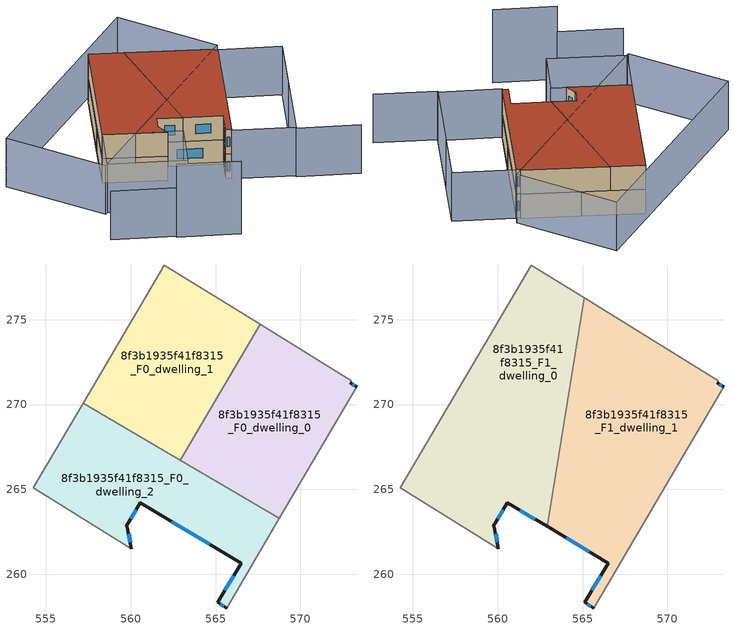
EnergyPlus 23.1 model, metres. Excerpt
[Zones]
8f3b1935f41f8315_F0_dwelling_0
 floor ground (EU_floor_Construction): 572.99,271.39 572.92,271.28 573.32,271.04 568.76,263.29 562.93,266.72 567.63,274.72 z0
 wall outside (EU_wall_Construction): 573.32,271.04 572.92,271.28 z0:3
 wall adiabatic (EU_wall_Construction): 568.76,263.29 573.32,271.04 / 572.92,271.28 572.99,271.39 567.63,274.72 z0:3
 wall to 8f3b1935f41f8315_F0_dwelling_1 (EU_wall_Construction): 567.63,274.72 562.93,266.72 z0:3
 wall to 8f3b1935f41f8315_F0_dwelling_2 (EU_wall_Construction): 562.93,266.72 568.76,263.29 z0:3
 window (EU_Window_Construction): 573.19,271.11 573.04,271.2 z0.93:2.07
8f3b1935f41f8315_F0_dwelling_1
 floor ground (EU_floor_Construction): 567.63,274.72 562.93,266.72 557.2,270.09 561.99,278.22 z0
 wall adiabatic (EU_wall_Construction): 567.63,274.72 561.99,278.22 557.2,270.09 z0:3
 wall to 8f3b1935f41f8315_F0_dwelling_2 (EU_wall_Construction): 557.2,270.09 562.93,266.72 z0:3
8f3b1935f41f8315_F0_dwelling_2
 floor ground (EU_floor_Construction): 568.76,263.29 565.65,258.01 565.12,258.34 566.51,260.64 560.57,264.22 559.73,262.83 559.81,262.79 560.03,261.5 554.26,265.08 557.2,270.09 z0
 wall outside (EU_wall_Construction): 560.03,261.5 559.81,262.79 559.73,262.83 560.57,264.22 566.51,260.64 565.12,258.34 565.65,258.01 z0:3
 wall adiabatic (EU_wall_Construction): 557.2,270.09 554.26,265.08 560.03,261.5 / 565.65,258.01 568.76,263.29 z0:3
 window (EU_Window_Construction): 565.28,258.24 565.48,258.12 / 566.07,259.93 565.55,259.06 / 562.42,263.11 564.66,261.76 / 560,263.26 560.31,263.79 / 559.96,261.9 559.88,262.38 z0.93:2.07
8f3b1935f41f8315_F1_dwelling_0
 floor to 8f3b1935f41f8315_F0_dwelling_1 (EU_floor_Construction): 565.08,276.3 563.77,268.15 562.93,266.72 557.2,270.09 561.99,278.22 z3
 floor to 8f3b1935f41f8315_F0_dwelling_2 (EU_floor_Construction): 563.48,266.39 562.91,262.82 560.57,264.22 559.73,262.83 559.81,262.79 560.03,261.5 554.26,265.08 557.2,270.09 z3
 floor to 8f3b1935f41f8315_F0_dwelling_0 (EU_floor_Construction): 563.77,268.15 563.48,266.39 562.93,266.72 z3
 wall outside (EU_wall_Construction): 560.03,261.5 559.81,262.79 559.73,262.83 560.57,264.22 562.91,262.82 z3:6
 wall adiabatic (EU_wall_Construction): 565.08,276.3 561.99,278.22 554.26,265.08 560.03,261.5 z3:6
 wall to 8f3b1935f41f8315_F1_dwelling_1 (EU_wall_Construction): 562.91,262.82 565.08,276.3 z3:6
 window (EU_Window_Construction): 561.3,263.78 562.18,263.25 / 560,263.26 560.31,263.79 / 559.96,261.9 559.88,262.38 z3.93:5.07
 roof outside (EU_roof_Construction): 562.91,262.82 565.08,276.3 561.99,278.22 554.26,265.08 560.03,261.5 559.81,262.79 559.73,262.83 560.57,264.22 z6
8f3b1935f41f8315_F1_dwelling_1
 floor to 8f3b1935f41f8315_F0_dwelling_0 (EU_floor_Construction): 572.99,271.39 572.92,271.28 573.32,271.04 568.75,263.29 563.48,266.39 563.77,268.15 567.63,274.72 z3
 floor to 8f3b1935f41f8315_F0_dwelling_1 (EU_floor_Construction): 567.63,274.72 563.77,268.15 565.08,276.3 z3
 floor to 8f3b1935f41f8315_F0_dwelling_2 (EU_floor_Construction): 568.75,263.29 565.65,258.01 565.12,258.34 566.51,260.64 562.91,262.82 563.48,266.39 z3
 wall outside (EU_wall_Construction): 562.91,262.82 566.51,260.64 565.12,258.34 565.65,258.01 / 573.32,271.04 572.92,271.28 z3:6
 wall adiabatic (EU_wall_Construction): 572.92,271.28 572.99,271.39 565.08,276.3 / 565.65,258.01 573.32,271.04 z3:6
 window (EU_Window_Construction): 565.28,258.24 565.48,258.12 / 566.07,259.93 565.55,259.06 / 564.03,262.14 565.38,261.32 / 573.19,271.11 573.04,271.2 z3.93:5.07
 roof outside (EU_roof_Construction): 566.51,260.64 565.12,258.34 565.65,258.01 573.32,271.04 572.92,271.28 572.99,271.39 565.08,276.3 562.91,262.82 z6
shading: 554.53,252.33 560.3,248.93 z0:9; 577.02,250.9 571.24,254.3 / 571.24,254.3 579.06,267.58 / 548.74,255.92 554.61,252.47 / 558.55,255.98 551.37,260.31 / 551.37,260.31 554.26,265.09 / 554.26,265.09 561.43,260.76 / 561.43,260.76 558.55,255.98 / 573.8,271.81 551.12,260.12 / 551.12,260.12 545.82,270.41 / 545.82,270.41 568.49,282.1 / 568.49,282.1 573.8,271.81 / 579.09,267.64 571.35,254.49 / 571.35,254.49 565.58,257.89 / 565.58,257.89 573.32,271.04 / 573.32,271.04 579.09,267.64 z0:6
[Building]
EU S2 Campaign: North Axis=0; Terrain=City; Solar Distribution=FullExterior
[Site:Location]
Montreal-Trudeau.Intl.AP: Latitude=45.4667; Longitude=-73.75; Time Zone=-5; Elevation=36
[SizingPeriod:WeatherFileDays]
AnnualSizingPeriod: Begin Month=1; Begin Day of Month=1; End Month=12; End Day of Month=31; Day of Week for Start Day=Monday; Use Weather File Daylight Saving Period=No; Use Weather File Rain and Snow Indicators=No
[MATERIAL]
EU_InternalMass_Material: Roughness=MediumRough; Thickness=0.1; Conductivity=1; Density=1800; Specific Heat=900; Thermal Absorptance=0.9; Solar Absorptance=0.7; Visible Absorptance=0.7
[MATERIAL:NOMASS] Roughness=MediumRough; Thermal Absorptance=0.9; Solar Absorptance=0.7; Visible Absorptance=0.7
Name | Thermal Resistance
EU_wall_NoMass; EU_floor_NoMass | 1.36485
EU_roof_NoMass | 2.55992
[WINDOWMATERIAL:SIMPLEGLAZINGSYSTEM]
EU_Window_SimpleGlazing: UFactor=3.92339; Solar Heat Gain Coefficient=0.8; Visible Transmittance=0.8
[CONSTRUCTION]
EU_wall_Construction: EU_wall_NoMass
EU_roof_Construction: EU_roof_NoMass
EU_floor_Construction: EU_floor_NoMass
EU_Window_Construction: EU_Window_SimpleGlazing
EU_InternalMass_Construction: EU_InternalMass_Material
[ZONE] Type=1; Multiplier=1; Ceiling Height=autocalculate; Floor Area=autocalculate; Part of Total Floor Area=Yes
Name | Volume
8f3b1935f41f8315_F0_dwelling_0 | 186.489
8f3b1935f41f8315_F1_dwelling_0 | 279.718
8f3b1935f41f8315_F0_dwelling_1 | 186.475
8f3b1935f41f8315_F1_dwelling_1 | 279.725
8f3b1935f41f8315_F0_dwelling_2 | 186.493
[INTERNALMASS] Construction=EU_InternalMass_Construction
Name | Zone or ZoneList | Surface Area
8f3b1935f41f8315_F0_dwelling_0_EU_InternalMass | 8f3b1935f41f8315_F0_dwelling_0 | 62.1629
8f3b1935f41f8315_F0_dwelling_1_EU_InternalMass | 8f3b1935f41f8315_F0_dwelling_1 | 62.1582
8f3b1935f41f8315_F0_dwelling_2_EU_InternalMass | 8f3b1935f41f8315_F0_dwelling_2 | 62.1641
8f3b1935f41f8315_F1_dwelling_0_EU_InternalMass | 8f3b1935f41f8315_F1_dwelling_0 | 93.2389
8f3b1935f41f8315_F1_dwelling_1_EU_InternalMass | 8f3b1935f41f8315_F1_dwelling_1 | 93.2418
[OTHEREQUIPMENT] Fuel Type=Electricity; Design Level Calculation Method=Watts/Area; Power per Zone Floor Area=1; Fraction Latent=0; Fraction Radiant=0; Fraction Lost=0; Carbon Dioxide Generation Rate=0; EndUse Subcategory=EU_Step8_InternalGains
Name | Zone or ZoneList or Space or SpaceList | Schedule
EU_Step8_InternalGain_8f3b1935f41f8315_F0_dwelling_0_f000 | 8f3b1935f41f8315_F0_dwelling_0 | EU_Step8_GainSchedule_8f3b1935f41f8315_F0_dwelling_0_f000
EU_Step8_InternalGain_8f3b1935f41f8315_F0_dwelling_1_f000 | 8f3b1935f41f8315_F0_dwelling_1 | EU_Step8_GainSchedule_8f3b1935f41f8315_F0_dwelling_1_f000
EU_Step8_InternalGain_8f3b1935f41f8315_F0_dwelling_2_f000 | 8f3b1935f41f8315_F0_dwelling_2 | EU_Step8_GainSchedule_8f3b1935f41f8315_F0_dwelling_2_f000
EU_Step8_InternalGain_8f3b1935f41f8315_F1_dwelling_0_f000 | 8f3b1935f41f8315_F1_dwelling_0 | EU_Step8_GainSchedule_8f3b1935f41f8315_F1_dwelling_0_f000
EU_Step8_InternalGain_8f3b1935f41f8315_F1_dwelling_1_f000 | 8f3b1935f41f8315_F1_dwelling_1 | EU_Step8_GainSchedule_8f3b1935f41f8315_F1_dwelling_1_f000
[ZONEVENTILATION:DESIGNFLOWRATE] Schedule=EU_AlwaysOn; Design Flow Rate Calculation Method=AirChanges/Hour; Air Changes per Hour=0.860309; Ventilation Type=Natural; Fan Pressure Rise=0; Fan Total Efficiency=1; Constant Term Coefficient=1; Temperature Term Coefficient=0; Velocity Term Coefficient=0; Velocity Squared Term Coefficient=0; Minimum Indoor Temperature=-100; Maximum Indoor Temperature=100; Delta Temperature=-100; Minimum Outdoor Temperature=-100; Maximum Outdoor Temperature=100; Maximum Wind Speed=40
Name | Zone or ZoneList or Space or SpaceList
EU_ConstantAir_8f3b1935f41f8315_F0_dwelling_0 | 8f3b1935f41f8315_F0_dwelling_0
EU_ConstantAir_8f3b1935f41f8315_F0_dwelling_1 | 8f3b1935f41f8315_F0_dwelling_1
EU_ConstantAir_8f3b1935f41f8315_F0_dwelling_2 | 8f3b1935f41f8315_F0_dwelling_2
EU_ConstantAir_8f3b1935f41f8315_F1_dwelling_0 | 8f3b1935f41f8315_F1_dwelling_0
EU_ConstantAir_8f3b1935f41f8315_F1_dwelling_1 | 8f3b1935f41f8315_F1_dwelling_1
[HVACTEMPLATE:THERMOSTAT] Constant Heating Setpoint=20; Constant Cooling Setpoint=50
EU_HeatOnly_8f3b1935f41f8315_F0_dwelling_0; EU_HeatOnly_8f3b1935f41f8315_F0_dwelling_1; EU_HeatOnly_8f3b1935f41f8315_F0_dwelling_2; EU_HeatOnly_8f3b1935f41f8315_F1_dwelling_0; EU_HeatOnly_8f3b1935f41f8315_F1_dwelling_1
[HVACTEMPLATE:ZONE:IDEALLOADSAIRSYSTEM] System Availability Schedule=EU_AlwaysOn; Maximum Heating Supply Air Temperature=50; Minimum Cooling Supply Air Temperature=13; Maximum Heating Supply Air Humidity Ratio=0.0156; Minimum Cooling Supply Air Humidity Ratio=0.0077; Heating Limit=NoLimit; Cooling Limit=NoLimit; Heating Availability Schedule=EU_AlwaysOn; Cooling Availability Schedule=EU_CoolingOff; Dehumidification Control Type=ConstantSensibleHeatRatio; Cooling Sensible Heat Ratio=0.7; Dehumidification Setpoint=60; Humidification Control Type=None; Humidification Setpoint=30; Outdoor Air Method=None; Outdoor Air Flow Rate per Person=0.00944; Outdoor Air Flow Rate per Zone Floor Area=0; Outdoor Air Flow Rate per Zone=0; Demand Controlled Ventilation Type=None; Outdoor Air Economizer Type=NoEconomizer; Heat Recovery Type=None; Sensible Heat Recovery Effectiveness=0.7; Latent Heat Recovery Effectiveness=0.65
Name | Template Thermostat
8f3b1935f41f8315_F0_dwelling_0 | EU_HeatOnly_8f3b1935f41f8315_F0_dwelling_0
8f3b1935f41f8315_F0_dwelling_1 | EU_HeatOnly_8f3b1935f41f8315_F0_dwelling_1
8f3b1935f41f8315_F0_dwelling_2 | EU_HeatOnly_8f3b1935f41f8315_F0_dwelling_2
8f3b1935f41f8315_F1_dwelling_0 | EU_HeatOnly_8f3b1935f41f8315_F1_dwelling_0
8f3b1935f41f8315_F1_dwelling_1 | EU_HeatOnly_8f3b1935f41f8315_F1_dwelling_1
[SIZING:ZONE] Zone Cooling Design Supply Air Temperature Input Method=SupplyAirTemperature; Zone Cooling Design Supply Air Temperature=13; Zone Heating Design Supply Air Temperature Input Method=SupplyAirTemperature; Zone Heating Design Supply Air Temperature=50; Zone Cooling Design Supply Air Humidity Ratio=0.008; Zone Heating Design Supply Air Humidity Ratio=0.008; Cooling Design Air Flow Method=DesignDay; Cooling Design Air Flow Rate=0; Cooling Minimum Air Flow per Zone Floor Area=0.000762; Cooling Minimum Air Flow=0; Cooling Minimum Air Flow Fraction=0.2; Heating Design Air Flow Method=DesignDay; Heating Design Air Flow Rate=0; Heating Maximum Air Flow per Zone Floor Area=0.002032; Heating Maximum Air Flow=0.141576; Heating Maximum Air Flow Fraction=0.3; Account for Dedicated Outdoor Air System=No; Dedicated Outdoor Air System Control Strategy=NeutralSupplyAir; Dedicated Outdoor Air Low Setpoint Temperature for Design=autosize; Dedicated Outdoor Air High Setpoint Temperature for Design=autosize; Zone Load Sizing Method=Sensible Load Only No Latent Load; Zone Latent Cooling Design Supply Air Humidity Ratio Input Method=HumidityRatioDifference; Zone Cooling Design Supply Air Humidity Ratio Difference=0.005; Zone Latent Heating Design Supply Air Humidity Ratio Input Method=HumidityRatioDifference; Zone Humidification Design Supply Air Humidity Ratio Difference=0.005
8f3b1935f41f8315_F0_dwelling_0; 8f3b1935f41f8315_F0_dwelling_1; 8f3b1935f41f8315_F0_dwelling_2; 8f3b1935f41f8315_F1_dwelling_0; 8f3b1935f41f8315_F1_dwelling_1
[SCHEDULE:CONSTANT]
Name | Hourly Value
EU_AlwaysOn | 1
EU_CoolingOff | 0
[SCHEDULE:FILE] Column Number=1; Rows to Skip at Top=0; Number of Hours of Data=8760; Column Separator=Comma; Interpolate to Timestep=No; Minutes per Item=60; Adjust Schedule for Daylight Savings=Yes
Name | File
EU_Step8_GainSchedule_8f3b1935f41f8315_F0_dwelling_0_f000 | ../../schedules/8f3b1935f41f8315/8f3b1935f41f8315_F0_dwelling_0_f000_gain.csv
EU_Step8_GainSchedule_8f3b1935f41f8315_F0_dwelling_1_f000 | ../../schedules/8f3b1935f41f8315/8f3b1935f41f8315_F0_dwelling_1_f000_gain.csv
EU_Step8_GainSchedule_8f3b1935f41f8315_F0_dwelling_2_f000 | ../../schedules/8f3b1935f41f8315/8f3b1935f41f8315_F0_dwelling_2_f000_gain.csv
EU_Step8_GainSchedule_8f3b1935f41f8315_F1_dwelling_0_f000 | ../../schedules/8f3b1935f41f8315/8f3b1935f41f8315_F1_dwelling_0_f000_gain.csv
EU_Step8_GainSchedule_8f3b1935f41f8315_F1_dwelling_1_f000 | ../../schedules/8f3b1935f41f8315/8f3b1935f41f8315_F1_dwelling_1_f000_gain.csv
